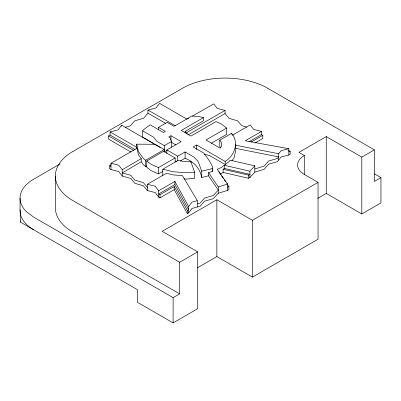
<?xml version="1.0" encoding="UTF-8"?>
<svg xmlns="http://www.w3.org/2000/svg" width="401" height="401" viewBox="0 0 401 401"><rect width="100%" height="100%" fill="white"/><g stroke="black" fill="none" stroke-linecap="round" stroke-linejoin="round"><path stroke-width="0.6" d="M55.368 176.044L55.368 207.668A60.396 34.857 0 0 0 73.097 232.329L179.668 293.873L179.668 262.269L73.092 200.711A60.396 34.877 0 0 1 73.067 151.362M197.372 267.843L216.866 256.585L252.419 277.111L252.419 220.274L216.866 199.748L162.174 231.322L197.723 251.848L197.723 308.69L173.112 322.9L137.563 302.374L137.563 289.743L20.361 222.079L20.361 211.252M216.866 256.585L216.866 199.748M304.379 174.901L304.379 155.538L298.91 152.38L326.254 136.591L361.807 157.117L361.807 213.959L326.254 193.432L317.677 198.385M304.379 155.538A23.203 13.398 0 0 0 304.379 174.485L318.053 182.38L318.053 239.222L252.419 277.111M326.254 193.432L326.254 136.591M267.808 88.33L374.379 149.844L374.379 181.447L380.95 177.643L374.464 173.899M33.644 229.748A46.411 26.792 0 0 1 20.05 210.801L20.256 209.898M20.361 222.079L20.611 220.961M220.74 147.884L219.763 146.47L219.763 140.155L231.583 133.327C239.372 142.039 234.56 155.954 225.177 161.423L225.177 164.58L209.507 155.533L204.054 154.29M154.475 144.555L153.718 143.558L142.666 137.177L142.666 130.861L143.368 129.879L150.109 124.811L163.402 132.485L165.357 131.353L158.485 127.383L158.485 129.678M231.908 160.876L234.054 157.884L235.743 150.485L235.743 144.17M174.204 189.643L159.984 197.853L158.676 197.097L158.676 190.781L174.891 181.417L174.891 184.575L158.676 193.939L159.984 194.696L174.204 186.485L174.204 189.643L187.332 213.643L188.645 212.881L188.645 206.565L191.929 202.149L197.342 200.685L197.342 207.001M188.645 212.881L191.929 208.46L200.129 206.254L204.505 201.202L213.257 198.675L218.289 193.242L227.588 190.4L228.901 189.643L228.901 186.485L226.811 183.442M160.23 147.468L121.698 125.222L118.074 129.844L110.074 131.934L110.074 135.092L135.137 149.563M278.66 160.054L278.66 153.738L281.186 150.611L288.845 148.716L288.845 155.032L281.186 156.926L277.362 161.663L268.61 164.189L264.234 169.242L254.825 172.149L249.903 177.518L248.59 178.275L223.126 172.435L220.259 174.29M187.011 119.197L159.578 103.358L155.954 107.974L147.954 110.069L147.954 113.227L143.578 118.28L134.826 120.801L130.45 125.854L125.202 127.373M249.903 177.518L249.903 171.202L254.825 165.834L230.119 160.215L229.111 161.618L225.177 164.58M249.903 171.202L224.259 165.272L221.242 167.538L217.317 169.277L227.588 184.084L227.588 190.4M223.126 169.277L224.259 168.43L249.903 174.36L248.59 175.117L223.126 169.277L223.126 172.435M158.676 197.097L155.227 192.58L147.408 190.59L143.302 185.693L134.826 183.327L130.726 178.43L122.245 176.064L122.245 169.748L141.217 158.621L138.42 154.726L136.736 147.327L136.736 144.17L155.022 144.27L164.204 149.568L164.204 151.869M141.217 158.621L141.217 161.778L122.245 172.906L130.726 175.272L134.826 180.169L143.302 182.535L147.408 187.432M361.807 157.117L374.379 149.844M73.097 151.377L182.34 88.335A60.401 34.877 0 0 1 267.838 88.315M60.135 163.924L33.644 179.222A46.411 26.792 0 0 0 26.265 211.568L33.644 217.116L173.112 297.637L179.668 293.873M131.077 152.109L108.576 139.117L108.576 135.959L110.074 135.092M158.485 127.383L167.197 122.35L174.074 126.32L191.914 116.019L199.051 116.566L203.472 117.623L203.472 120.781L185.142 131.363L185.142 132.942M122.245 176.064L118.801 171.548L110.982 169.558L110.982 163.242L136.947 148.25M110.982 169.558L109.668 168.801L109.668 165.643L111.272 164.716M166.861 153.367L166.861 149.924L181.212 141.638L170.981 135.728L168.746 137.022L169.904 137.688L171.518 141.498L171.518 147.242M203.472 117.623L181.237 130.455L190.951 136.064L215.964 121.623L221.242 123.959L226.665 128.039L226.665 134.355L211.292 143.232M185.142 131.363L186.941 132.4L225.071 110.385L225.071 113.543L229.171 118.435L237.653 120.801L241.753 125.698L246.841 127.117M142.666 130.861L153.718 137.242L156.741 141.237L164.36 145.633L171.518 141.498M188.014 134.936L225.071 113.543M146.786 165.944L145.728 166.55L145.728 160.24L164.204 149.568M162.776 171.422L158.475 173.904L151.237 170.696L146.771 167.337L146.771 161.022L163.598 151.307L175.137 157.969L175.137 161.989M166.916 150.47L164.36 151.949L164.36 145.633M225.177 161.423L196.726 144.992L193.237 147.007L203.818 153.117L209.583 161.092L212.184 166.064L212.72 168.154L212.72 171.312L208.56 172.661L208.56 175.818L218.289 190.084L213.257 195.518L204.505 198.044L200.129 203.096L197.342 203.843M166.861 149.924L177.723 156.195L185.077 151.949L193.899 157.042L197.783 161.097L199.061 163.854L201.648 171.157L201.648 177.473L208.56 175.818M226.665 128.039L205.994 139.979L220.119 148.134C222.49 145.929 221.974 142.265 219.763 140.155M146.771 161.022L151.237 164.38L158.475 167.588L175.137 157.969M162.766 175.543L162.766 169.227L178.094 160.38L184.575 161.698L190.806 161.508L194.585 172.119L194.585 178.43L186.239 179.067L184.049 178.901M180.35 160.991L185.077 158.265C193.778 161.748 200.029 168.094 201.648 177.473M147.408 190.59L147.408 184.275L166.465 173.272L173.427 174.936L182.405 175.618L197.342 200.685M232.229 135.302L250.229 124.906L253.678 129.423L261.497 131.413L261.497 134.571L249.066 141.748M261.497 131.413L245.282 140.776L288.845 148.716M251.221 142.019L262.81 135.327L262.81 138.485L254.911 143.047M187.332 213.643L187.332 210.485L188.645 209.723L174.891 184.575M227.588 187.242L228.901 186.485M288.845 151.874L290.159 151.117L290.159 154.275L288.845 155.032M179.668 262.269L197.723 251.848M252.419 220.274L318.053 182.38M361.807 213.959L380.95 202.906L380.95 177.643M187.548 118.886L188.62 118.275M192.37 116.13L213.803 103.879L217.252 108.395L225.071 110.385M212.72 168.154L210.991 168.921L201.648 171.157M254.825 168.991L264.234 166.084L268.61 161.032L277.362 158.505L278.66 156.896L235.848 148.395M208.56 172.661L218.289 186.926L227.588 184.084M194.585 172.119L186.239 172.751L173.427 171.778L162.766 169.227M288.324 150.786L290.159 151.117M235.848 145.237L278.66 153.738M110.982 163.242L118.801 165.232L122.245 169.748M147.408 184.275L155.227 186.264L158.676 190.781M147.954 110.069L175.297 125.693M147.954 113.227L165.648 123.338M261.497 134.571L262.81 135.327M171.518 142.355L175.828 144.846M175.137 161.017L176.691 161.914M110.074 131.934L136.736 147.327M108.576 135.959L133.754 150.5M109.668 165.643L110.982 166.4M145.728 160.24L143.368 158.46L138.42 151.568L136.736 144.17M145.728 166.55L143.368 164.776L141.217 161.778M218.791 171.783L220.53 174.32M221.578 175.839L223.673 178.881M224.37 179.894L225.763 181.924M174.891 181.417L188.645 206.565M174.204 186.485L187.332 210.485M212.319 169.748L212.72 171.312M254.825 165.834L254.825 172.149M248.59 175.117L248.59 178.275M231.583 133.327L231.583 134.38M224.259 165.272L224.259 168.43M218.289 186.926L218.289 193.242M196.726 144.992L196.726 149.588M190.806 161.508L190.806 162.656M186.941 132.4L186.941 133.979M185.077 151.949L185.077 158.265M177.723 156.195L177.723 160.786M173.112 297.637L173.112 322.9M170.981 135.728L170.981 140.325M159.984 194.696L159.984 197.853M158.475 167.588L158.475 173.904M121.698 125.222L121.698 126.275M20.05 198.169L20.05 210.801"/></g></svg>
